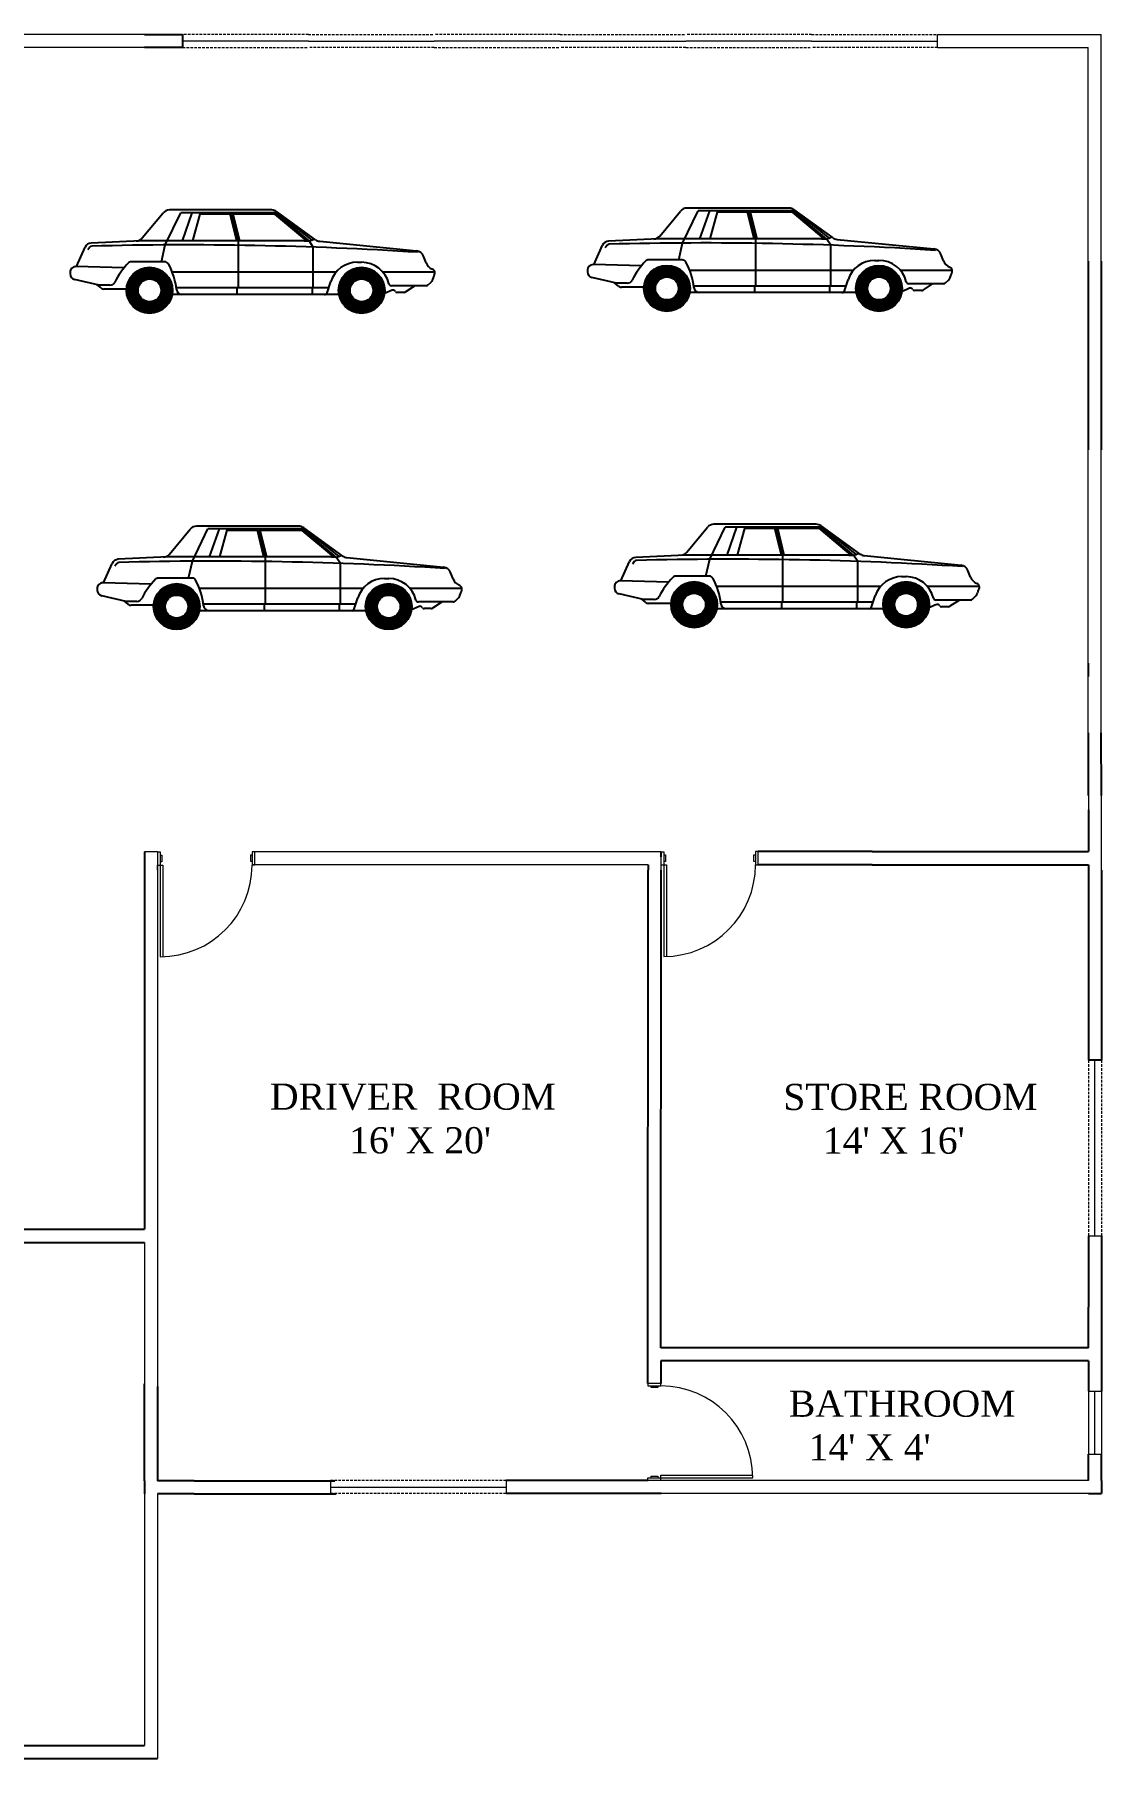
# Model space of a CAD drawing. Header units: inches. Extents: x 335 to 1396, y 98 to 841.
# Drawn here: x 989 to 1396, y 150 to 808 of the extents above; entities that cross this region are included whole.
import ezdxf

# ---------------------------------------------------------------- set-up
doc = ezdxf.new("R2010")
doc.units = ezdxf.units.IN
doc.header["$MEASUREMENT"] = 0
doc.linetypes.add('DASHED2', pattern=[0.375, 0.25, -0.125])
doc.linetypes.add('DASHEDX2', pattern=[1.5, 1, -0.5])

# ---------------------------------------------------------------- blocks, each defined once
blk = doc.blocks.new('Car - sedan  side')
at = {"linetype": 'Continuous'}
for p, q in [((-139.53, 35.99), (-129.64, 47.91)), ((-128.57, 32.64), (-121.22, 48.02)), ((-77.81, 49.34), (-126.58, 49.34)), ((-74.7, 48.02), (-121.22, 48.02)), ((-120.32, 34.67), (-115.67, 48.02)), ((-115.4, 34.67), (-111.74, 48.02)), ((-97.55, 47.3), (-111.94, 47.3)), ((-94.41, 34.67), (-97.73, 48.02)), ((-93.72, 34.67), (-97.04, 48.02)), ((-93.03, 34.67), (-96.34, 48.02)), ((-76.26, 47.3), (-96.16, 47.3)), ((-61.08, 34.66), (-76.26, 47.3)), ((-60.02, 34.65), (-76.07, 48.02)), ((-56.87, 35.13), (-75.48, 48.59)), ((-58.54, 34.93), (-74.99, 48.02)), ((-140.23, 34.67), (-163.88, 33.56)), ((-62.28, 34.67), (-140.23, 34.67)), ((-93.72, 19.62), (-93.72, 34.67)), ((-62.28, 34.67), (-60.02, 34.65)), ((-60.02, 34.65), (-58.54, 34.93)), ((-57.97, 31.61), (-60.02, 34.65)), ((-57.21, 35.38), (-58.54, 34.93)), ((-54.93, 34.4), (-8.75, 29.8)), ((-170.93, 22.32), (-166.81, 31.56)), ((-164.57, 31.6), (-165.48, 30.35)), ((-130.39, 24.63), (-128.57, 32.64)), ((-57.97, 19.62), (-57.97, 31.61)), ((-4.21, 24.18), (-5.42, 27.27)), ((-174, 19.51), (-174, 18.91)), ((-148.26, 21.7), (-171.11, 22.33)), ((-128.78, 24.63), (-144.79, 24.63)), ((-47.2, 19.62), (-125.23, 19.62)), ((-93.72, 12.14), (-93.72, 19.62)), ((-57.97, 12.14), (-57.97, 19.62)), ((-36.97, 24.38), (-34.94, 24.38)), ((0, 19.62), (-24.7, 19.62)), ((-160.12, 13.48), (-171.81, 16.16)), ((-159.22, 12.14), (-161.08, 13.7)), ((-155.01, 13.48), (-160.12, 13.48)), ((-147.03, 11.6), (-157.73, 11.6)), ((-120.62, 9.03), (-125.23, 9.03)), ((-50.67, 12.14), (-123.32, 12.14)), ((-45.76, 9.03), (-120.62, 9.03)), ((-94.21, 9.03), (-94.21, 12.14)), ((-58.39, 9.03), (-58.39, 12.14)), ((-51.4, 9.89), (-49.69, 15.14)), ((-20.36, 11.06), (-24.06, 9.44)), ((-4.23, 13.19), (-20.72, 13.19)), ((-18.83, 10.42), (-19.11, 10.76)), ((-14.68, 10.03), (-18.01, 10.03)), ((-9.5, 13.19), (-14.1, 10.2)), ((-3.22, 13.59), (-1.77, 14.97))]:
    blk.add_line(p, q, dxfattribs=at)
at = {"linetype": 'Continuous', "const_width": 5.49}
for points in [[(-127.8, 11, -1), (-144.3, 11, -1)], [(-26.69, 11, -1), (-43.19, 11, -1)]]:
    blk.add_lwpolyline(points, format="xyb", close=True, dxfattribs=at)
at = {"linetype": 'Continuous'}
for centre, radius in [((-136.05, 11), 11), ((-136.05, 11), 5.51), ((-34.94, 11), 11), ((-34.94, 11), 5.51)]:
    blk.add_circle(centre, radius, dxfattribs=at)
for centre, radius, start, end in [((-126.58, 45.38), 3.97, 90, 140.30288), ((-77.81, 45.38), 3.97, 54.13504, 90), ((-163.72, 30.18), 3.38, 92.68266, 155.97362), ((-142.58, 38.53), 3.97, 272.68265, 320.30288), ((-54.54, 38.35), 3.97, 234.13503, 264.31231), ((-163.62, 30.91), 1.17, 91.49105, 143.95527), ((-118.51, -1702.12), 1734.79, 86.34698, 91.49105), ((-9.15, 25.82), 4, 21.31069, 84.3123), ((-171.18, 19.51), 2.82, 88.41927, 180), ((-171.18, 18.91), 2.82, 180, 257.09053), ((-118.09, -2.78), 38.85, 136.3964, 152.90974), ((-144.79, 22.64), 1.98, 90, 136.3964), ((-128.78, 22.64), 1.98, 28.1371, 90), ((-157.14, 7.48), 34.14, 6.51354, 28.1371), ((-36.97, 11), 13.38, 90, 161.97316), ((-34.94, 11), 13.38, 13.58642, 90), ((0.9, 26.18), 5.49, 201.3107, 247.70484), ((-3.82, 17.12), 2.96, 313.71735, 352.38387), ((-1.92, 19.3), 1.94, 325.37436, 67.70485), ((2.46, 16.28), 3.37, 145.37437, 172.38386), ((-157.73, 13.93), 2.32, 230.12913, 270), ((-155.01, 16.1), 2.62, 270, 332.90974), ((-120.62, 11.65), 2.62, 186.51353, 270), ((-52.58, 10.27), 1.24, 270, 341.97316), ((-20.72, 14.43), 1.24, 193.58641, 270), ((-19.93, 10.09), 1.06, 39.30103, 113.71592), ((-18.01, 11.09), 1.06, 219.30104, 270), ((-14.68, 11.09), 1.06, 270, 303.04697), ((-4.23, 14.65), 1.46, 270, 313.71735)]:
    blk.add_arc(centre, radius, start, end, dxfattribs=at)

msp = doc.modelspace()

# ---------------------------------------------------------------- linework, layer by layer
at = {"linetype": 'Continuous', "lineweight": 13}
for p, q in [((1031.18, 807.58), (935.18, 807.58)), ((1396.18, 721.08), (1396.18, 807.58)), ((1391.18, 721.08), (1391.18, 802.58)), ((1391.18, 567.58), (1391.18, 649.08)), ((1396.18, 562.58), (1396.18, 649.08)), ((1391.18, 541.08), (1391.18, 562.58)), ((1396.18, 541.08), (1396.18, 562.58)), ((1396.27, 488.68), (1396.27, 517.18)), ((1036.18, 495.58), (1037.18, 495.58)), ((1037.18, 495.58), (1037.18, 494.33)), ((1037.18, 494.33), (1037.18, 493.08)), ((1037.18, 494.33), (1037.78, 494.33)), ((1037.78, 494.33), (1037.78, 491.83)), ((1071.67, 491.93), (1071.67, 494.43)), ((1071.67, 494.43), (1072.27, 494.43)), ((1072.27, 495.68), (1072.27, 490.68)), ((1073.27, 495.68), (1072.27, 495.68)), ((1073.27, 490.68), (1073.27, 495.68)), ((1228.27, 495.68), (1229.27, 495.68)), ((1229.27, 495.68), (1229.27, 494.43)), ((1229.27, 494.43), (1229.27, 493.18)), ((1229.27, 494.43), (1229.87, 494.43)), ((1229.87, 494.43), (1229.87, 491.93)), ((1263.66, 491.98), (1263.66, 494.48)), ((1263.66, 494.48), (1264.26, 494.48)), ((1264.26, 495.73), (1264.26, 490.73)), ((1265.26, 495.73), (1264.26, 495.73)), ((1265.26, 490.73), (1265.26, 495.73)), ((1036.18, 490.58), (1038.18, 490.58)), ((1037.18, 493.08), (1037.18, 491.83)), ((1037.18, 491.83), (1037.18, 490.58)), ((1037.78, 491.83), (1037.18, 491.83)), ((1037.18, 490.58), (1037.18, 455.58)), ((1038.18, 490.58), (1038.18, 455.6)), ((1072.27, 491.93), (1071.67, 491.93)), ((1072.27, 490.68), (1073.27, 490.68)), ((1228.27, 490.68), (1230.27, 490.68)), ((1229.27, 493.18), (1229.27, 491.93)), ((1229.27, 491.93), (1229.27, 490.68)), ((1229.87, 491.93), (1229.27, 491.93)), ((1229.27, 490.68), (1229.27, 455.68)), ((1230.27, 490.68), (1230.27, 455.69)), ((1264.26, 491.98), (1263.66, 491.98)), ((1264.26, 490.73), (1265.26, 490.73)), ((1031.18, 339.58), (1031.18, 292.58)), ((1228.2, 292.77), (1223.2, 292.77)), ((1223.2, 292.77), (1223.2, 291.77)), ((1223.2, 291.77), (1228.2, 291.77)), ((1224.45, 291.17), (1224.45, 291.77)), ((1226.95, 291.17), (1224.45, 291.17)), ((1226.95, 291.77), (1226.95, 291.17)), ((1228.2, 291.77), (1228.2, 292.77)), ((1223.2, 255.77), (1223.2, 256.77)), ((1223.2, 256.77), (1224.45, 256.77)), ((1224.45, 256.77), (1224.45, 257.37)), ((1224.45, 257.37), (1226.95, 257.37)), ((1224.45, 256.77), (1225.7, 256.77)), ((1225.7, 256.77), (1226.95, 256.77)), ((1226.95, 257.37), (1226.95, 256.77)), ((1226.95, 256.77), (1228.2, 256.77)), ((1228.2, 257.77), (1263.19, 257.77)), ((1228.2, 255.77), (1228.2, 257.77)), ((1228.2, 256.77), (1263.2, 256.77)), ((1223.2, 255.77), (1228.2, 255.77))]:
    msp.add_line(p, q, dxfattribs=at)
for p, q in [((1031.18, 807.58), (1045.68, 807.58)), ((1045.68, 807.58), (1045.68, 802.58)), ((1045.68, 802.58), (1031.18, 802.58)), ((1391.18, 721.08), (1391.18, 649.08)), ((1396.18, 721.08), (1396.18, 649.08)), ((1230.5, 710.67), (1230.5, 710.67)), ((1391.18, 567.58), (1391.18, 562.58)), ((1391.27, 517.18), (1391.27, 541.08)), ((1396.27, 517.18), (1396.18, 541.08)), ((1391.27, 511.64), (1391.27, 495.71)), ((1031.18, 495.58), (1031.17, 351.58)), ((1228.27, 493.68), (1228.27, 495.68)), ((1298.78, 495.71), (1265.26, 495.73)), ((1303.77, 495.71), (1298.77, 495.71)), ((1308.77, 495.71), (1303.77, 495.71)), ((1308.77, 495.71), (1391.27, 495.71)), ((1223.2, 292.77), (1223.27, 488.68)), ((1223.27, 490.68), (1223.27, 488.68)), ((1228.21, 306.34), (1228.27, 488.68)), ((1298.77, 490.71), (1265.26, 490.73)), ((1303.77, 490.71), (1298.77, 490.71)), ((1308.77, 490.71), (1303.77, 490.71)), ((1308.77, 490.71), (1391.27, 490.71)), ((1391.27, 490.71), (1391.27, 416.09)), ((1396.27, 488.68), (1396.27, 416.09)), ((1396.27, 416.09), (1391.27, 416.09)), ((903.18, 351.58), (1031.17, 351.58)), ((1391.27, 349.09), (1391.27, 321.81)), ((1396.27, 349.09), (1396.27, 321.81)), ((903.18, 346.58), (1031.17, 346.58)), ((1391.27, 306.34), (1391.27, 321.81)), ((1396.27, 321.81), (1396.27, 289.77)), ((1391.27, 306.34), (1228.21, 306.34)), ((1228.21, 301.34), (1228.2, 292.77)), ((1391.27, 301.34), (1228.21, 301.34)), ((1228.21, 301.34), (1228.21, 301.34)), ((1391.27, 301.34), (1391.27, 289.77)), ((1031.18, 255.58), (1031.18, 292.58)), ((1036.18, 291.58), (1036.18, 255.58)), ((1391.27, 255.68), (1391.27, 265.77)), ((1396.27, 255.68), (1396.27, 265.77)), ((1031.18, 255.58), (1031.18, 250.58)), ((1050.15, 255.58), (1036.18, 255.58)), ((1050.15, 250.58), (1036.18, 250.58)), ((1050.15, 255.58), (1103.71, 255.58)), ((1050.15, 250.58), (1104.32, 250.58)), ((1169.72, 255.68), (1169.11, 255.68)), ((1223.27, 250.68), (1169.11, 250.68)), ((1223.27, 255.68), (1169.72, 255.68)), ((1223.27, 255.68), (1223.2, 255.77)), ((1223.27, 255.68), (1223.27, 255.68)), ((1228.27, 250.68), (1223.27, 250.68)), ((1228.27, 255.68), (1228.2, 255.77)), ((1391.27, 250.68), (1396.26, 250.68)), ((1396.27, 255.68), (1396.26, 250.68)), ((971.27, 154.57), (1031.18, 154.57)), ((978.18, 149.58), (1031.18, 149.58)), ((1031.18, 149.58), (1036.18, 149.58))]:
    msp.add_line(p, q)
at = {"linetype": 'DASHEDX2', "lineweight": 13}
for p, q in [((1093.68, 807.58), (1045.68, 807.58)), ((1093.68, 807.58), (1141.68, 807.58)), ((1189.68, 807.58), (1141.68, 807.58)), ((1189.68, 807.58), (1237.68, 807.58)), ((1285.68, 807.58), (1237.68, 807.58)), ((1285.68, 807.58), (1333.68, 807.58)), ((1045.68, 802.58), (1093.68, 802.58)), ((1141.68, 802.58), (1093.68, 802.58)), ((1141.68, 802.58), (1189.68, 802.58)), ((1237.68, 802.58), (1189.68, 802.58)), ((1237.68, 802.58), (1285.68, 802.58)), ((1333.68, 802.58), (1285.68, 802.58)), ((1391.27, 416.09), (1391.27, 349.09)), ((1396.27, 416.09), (1396.27, 349.09)), ((1169.11, 255.68), (1102.11, 255.68)), ((1169.11, 250.68), (1102.11, 250.68))]:
    msp.add_line(p, q, dxfattribs=at)
at = {"lineweight": 13}
for p, q in [((1093.68, 805.08), (1045.68, 805.08)), ((1093.68, 805.08), (1141.68, 805.08)), ((1189.68, 805.08), (1141.68, 805.08)), ((1189.68, 805.08), (1237.68, 805.08)), ((1285.68, 805.08), (1237.68, 805.08)), ((1285.68, 805.08), (1333.68, 805.08)), ((1333.68, 807.58), (1396.18, 807.58)), ((1333.68, 802.58), (1333.68, 807.58)), ((1031.18, 802.58), (940.18, 802.58)), ((1333.68, 802.58), (1391.18, 802.58)), ((1391.27, 517.18), (1391.27, 511.64)), ((1036.18, 495.58), (1031.18, 495.58)), ((1036.18, 495.58), (1036.18, 291.58)), ((1223.27, 495.68), (1072.27, 495.68)), ((1228.27, 495.68), (1223.27, 495.68)), ((1228.27, 488.68), (1228.27, 493.68)), ((1036.18, 488.58), (1036.18, 490.58)), ((1223.27, 490.68), (1072.27, 490.68)), ((1072.27, 490.68), (1072.27, 490.68)), ((1264.26, 490.73), (1264.26, 490.73)), ((1393.77, 349.09), (1393.77, 416.09)), ((1391.27, 349.09), (1396.27, 349.09)), ((1031.18, 346.58), (1031.18, 339.58)), ((1391.27, 289.77), (1396.27, 289.77)), ((1393.77, 265.77), (1393.77, 289.77)), ((1391.27, 265.77), (1396.27, 265.77)), ((1031.18, 250.58), (1031.18, 154.58)), ((1036.18, 250.58), (1036.18, 149.58)), ((1102.11, 255.68), (1102.11, 250.68)), ((1102.11, 253.18), (1169.11, 253.18)), ((1169.11, 255.68), (1169.11, 250.68)), ((1391.27, 255.68), (1228.27, 255.68)), ((1391.27, 250.68), (1228.27, 250.68))]:
    msp.add_line(p, q, dxfattribs=at)
at = {"linetype": 'DASHED2', "lineweight": 13}
for p, q in [((1391.27, 289.77), (1391.27, 265.77)), ((1396.27, 289.77), (1396.27, 265.77))]:
    msp.add_line(p, q, dxfattribs=at)
at = {"linetype": 'Continuous', "lineweight": 13}
for centre, start, end in [((1037.18, 490.58), 270, 0), ((1229.27, 490.68), 270, 0), ((1228.2, 256.77), 0, 90)]:
    msp.add_arc(centre, 35, start, end, dxfattribs=at)

# ---------------------------------------------------------------- block references
at = {"xscale": 0.8000000000001251, "yscale": 0.799999999999983, "zscale": 0.8000000000000002}
for p in [(1141.94, 701.13), (1339.33, 701.87), (1152.27, 580.43), (1349.67, 581.17)]:
    msp.add_blockref('Car - sedan  side', p, dxfattribs=at)

# ---------------------------------------------------------------- texts
at = {"lineweight": 13, "char_height": 10, "attachment_point": 1}
for s, insert, width in [("{\\fTimes New Roman|b0|i0|c0|p18;\\C43;\\c3649492;DRIVER  ROOM    \\P        16' X 20'}", (1079.04, 407.21), 112.942), ("{\\fTimes New Roman|b0|i0|c0|p18;\\C43;\\c3649492;     STORE ROOM\\P         14' X 16'}", (1256, 407.09), 115.6628), ("{\\fTimes New Roman|b0|i0|c0|p18;\\C43;\\c3649492;BATHROOM\\P  14' X 4'\\P      }", (1276.99, 290.02), 96.6359)]:
    msp.add_mtext(s, dxfattribs=dict(at, insert=insert, width=width))

doc.saveas('drawing.dxf')
